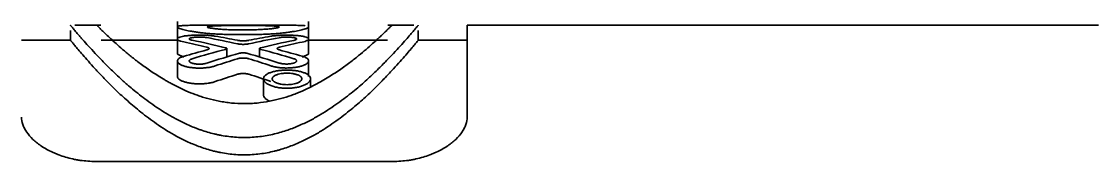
# Model space of a CAD drawing. Extents: x 5997 to 10491, y -672 to 3388.
# Drawn here: x 8109.57 to 8124.07, y 1350.75 to 1352.63 of the extents above; entities that cross this region are included whole.
import ezdxf

# ---------------------------------------------------------------- set-up
doc = ezdxf.new("R2010")
doc.units = 0
doc.header["$LTSCALE"] = 5
doc.layers.add('1', color=7, linetype='CONTINUOUS', true_color=0xffffff)

msp = doc.modelspace()

# ---------------------------------------------------------------- linework, layer by layer
at = {"layer": '1', "color": 7, "linetype": 'Continuous', "lineweight": 35}
for p, q in [((8110.639, 1352.576), (8110.289, 1352.576)), ((8111.671, 1352.626), (8111.671, 1352.401)), ((8113.175, 1352.576), (8111.923, 1352.576)), ((8112.536, 1352.574), (8112.58, 1352.574)), ((8113.438, 1352.393), (8113.438, 1352.626)), ((8114.857, 1352.576), (8114.506, 1352.576)), ((8115.573, 1352.576), (8115.573, 1351.343)), ((8124.073, 1352.576), (8115.573, 1352.576)), ((8110.231, 1352.507), (8110.231, 1352.376)), ((8112.423, 1352.452), (8112.686, 1352.452)), ((8112.58, 1352.514), (8112.536, 1352.514)), ((8114.915, 1352.376), (8114.915, 1352.508)), ((8110.231, 1352.376), (8109.573, 1352.376)), ((8111.671, 1352.376), (8110.646, 1352.376)), ((8111.671, 1352.393), (8111.671, 1352.19)), ((8112.337, 1352.151), (8112.337, 1352.263)), ((8112.776, 1352.263), (8112.776, 1352.151)), ((8113.438, 1352.189), (8113.438, 1352.393)), ((8114.5, 1352.376), (8113.438, 1352.376)), ((8115.573, 1352.376), (8114.915, 1352.376)), ((8111.671, 1352.19), (8111.756, 1352.148)), ((8113.353, 1352.147), (8113.438, 1352.189)), ((8111.671, 1352.097), (8111.671, 1351.887)), ((8113.438, 1351.889), (8113.438, 1352.098)), ((8112.83, 1351.857), (8112.83, 1351.642)), ((8113.465, 1351.756), (8113.465, 1351.857)), ((8112.562, 1350.834), (8112.573, 1350.834)), ((8114.573, 1350.746), (8110.573, 1350.746))]:
    msp.add_line(p, q, dxfattribs=at)
for centre, major_axis, ratio, start_param, end_param in [((8110.224, 1341.826), (0, 10.75), 0.980901, -0.215822, -0.175572), ((8110.448, 1341.826), (0, 10.75), 0.980901, -0.194059, -0.164972), ((8114.665, 1341.826), (0, 10.75), 0.980901, 0.165431, 0.194059), ((8114.89, 1341.826), (0, 10.75), 0.980901, 0.17603, 0.21582), ((8109.616, 1341.826), (0, 10.75), 0.980901, -0.23473, -0.204351), ((8109.841, 1341.826), (0, 10.75), 0.980901, -0.237071, -0.193687), ((8115.273, 1341.826), (0, 10.75), 0.980901, 0.194154, 0.237077), ((8115.498, 1341.826), (0, 10.75), 0.980901, 0.204816, 0.234732), ((8114.665, 1341.826), (0, 10.75), 0.980902, 0.248837, 0.279553), ((8114.89, 1341.826), (0, 10.75), 0.980901, 0.246462, 0.290418), ((8115.273, 1341.826), (0, 10.75), 0.980901, 0.265428, 0.309068), ((8115.498, 1341.826), (0, 10.75), 0.980902, 0.29007, 0.320075), ((8109.841, 1341.826), (0, 10.75), 0.980901, -0.308589, -0.265424), ((8109.616, 1341.826), (0, 10.75), 0.9809, -0.31957, -0.290043), ((8110.224, 1341.826), (0, 10.75), 0.980901, -0.289949, -0.246466), ((8110.448, 1341.826), (0, 10.75), 0.980901, -0.279064, -0.248819), ((8115.498, 1341.826), (0, 10.55), 0.9809, 0.295707, 0.326339), ((8109.616, 1341.826), (0, 10.55), 0.980901, -0.325864, -0.29572)]:
    msp.add_ellipse(centre, major_axis=major_axis, ratio=ratio, start_param=start_param, end_param=end_param, dxfattribs=at)
for points, knots in [([(8110.231, 1352.576), (8110.231, 1352.576), (8110.231, 1352.576), (8110.231, 1352.576), (8110.239, 1352.566), (8110.266, 1352.534), (8110.288, 1352.508), (8110.319, 1352.472), (8110.346, 1352.441), (8110.356, 1352.429), (8110.376, 1352.406), (8110.387, 1352.394), (8110.421, 1352.355), (8110.447, 1352.327), (8110.502, 1352.266), (8110.532, 1352.233), (8110.598, 1352.163), (8110.633, 1352.126), (8110.71, 1352.047), (8110.752, 1352.006), (8110.842, 1351.919), (8110.89, 1351.874), (8110.956, 1351.815), (8110.97, 1351.803), (8110.997, 1351.779), (8111.039, 1351.743), (8111.083, 1351.706), (8111.145, 1351.656), (8111.176, 1351.631), (8111.243, 1351.581), (8111.277, 1351.555), (8111.349, 1351.504), (8111.386, 1351.478), (8111.463, 1351.427), (8111.503, 1351.402), (8111.587, 1351.352), (8111.631, 1351.327), (8111.723, 1351.279), (8111.772, 1351.256), (8111.849, 1351.222), (8111.875, 1351.211), (8111.916, 1351.195), (8111.93, 1351.189), (8111.958, 1351.179), (8111.973, 1351.174), (8112.044, 1351.149), (8112.105, 1351.131), (8112.184, 1351.112), (8112.2, 1351.109), (8112.232, 1351.102), (8112.248, 1351.099), (8112.298, 1351.09), (8112.332, 1351.085), (8112.433, 1351.072), (8112.502, 1351.067), (8112.573, 1351.067)], [0, 0, 0, 0, 0.000153, 0.000153, 0.125134, 0.125134, 0.187624, 0.250115, 0.250115, 0.28136, 0.28136, 0.312605, 0.312605, 0.375096, 0.375096, 0.437586, 0.437586, 0.500076, 0.500076, 0.562567, 0.562567, 0.625057, 0.625057, 0.64068, 0.64068, 0.656303, 0.687548, 0.687548, 0.718793, 0.718793, 0.750038, 0.750038, 0.781283, 0.781283, 0.812529, 0.812529, 0.843774, 0.843774, 0.875019, 0.875019, 0.890642, 0.890642, 0.898453, 0.898453, 0.906264, 0.906264, 0.93751, 0.93751, 0.945321, 0.945321, 0.953132, 0.953132, 0.968755, 0.968755, 1, 1, 1, 1]), ([(8112.573, 1351.523), (8112.514, 1351.523), (8112.456, 1351.526), (8112.371, 1351.534), (8112.343, 1351.538), (8112.288, 1351.546), (8112.26, 1351.55), (8112.18, 1351.566), (8112.13, 1351.578), (8112.057, 1351.598), (8112.033, 1351.605), (8111.987, 1351.619), (8111.964, 1351.627), (8111.897, 1351.65), (8111.856, 1351.666), (8111.776, 1351.7), (8111.738, 1351.717), (8111.666, 1351.752), (8111.631, 1351.77), (8111.581, 1351.797), (8111.565, 1351.806), (8111.533, 1351.824), (8111.517, 1351.833), (8111.44, 1351.878), (8111.384, 1351.913), (8111.281, 1351.982), (8111.233, 1352.016), (8111.144, 1352.082), (8111.103, 1352.114), (8111.045, 1352.16), (8111.027, 1352.175), (8110.991, 1352.204), (8110.974, 1352.219), (8110.925, 1352.26), (8110.895, 1352.286), (8110.84, 1352.336), (8110.814, 1352.359), (8110.745, 1352.423), (8110.707, 1352.459), (8110.662, 1352.502), (8110.649, 1352.515), (8110.627, 1352.537), (8110.618, 1352.546), (8110.606, 1352.558), (8110.603, 1352.561), (8110.598, 1352.566), (8110.595, 1352.569), (8110.59, 1352.574), (8110.588, 1352.576), (8110.588, 1352.576)], [0, 0, 0, 0, 0.031283, 0.031283, 0.046924, 0.046924, 0.062565, 0.062565, 0.093848, 0.093848, 0.109489, 0.109489, 0.12513, 0.12513, 0.156413, 0.156413, 0.187695, 0.187695, 0.218978, 0.218978, 0.234619, 0.234619, 0.25026, 0.25026, 0.312825, 0.312825, 0.37539, 0.37539, 0.437955, 0.437955, 0.469238, 0.469238, 0.50052, 0.50052, 0.563085, 0.563085, 0.62565, 0.62565, 0.75078, 0.75078, 0.813345, 0.813345, 0.87591, 0.87591, 0.907193, 0.907193, 0.938475, 0.938475, 1, 1, 1, 1]), ([(8112.423, 1352.452), (8112.395, 1352.452), (8112.367, 1352.453), (8112.313, 1352.454), (8112.286, 1352.455), (8112.246, 1352.456), (8112.232, 1352.457), (8112.206, 1352.458), (8112.193, 1352.459), (8112.155, 1352.461), (8112.13, 1352.463), (8112.082, 1352.467), (8112.059, 1352.469), (8112.026, 1352.473), (8112.015, 1352.474), (8111.993, 1352.476), (8111.962, 1352.48), (8111.933, 1352.484), (8111.906, 1352.488), (8111.897, 1352.49), (8111.88, 1352.492), (8111.871, 1352.494), (8111.831, 1352.501), (8111.803, 1352.506), (8111.767, 1352.514), (8111.756, 1352.517), (8111.736, 1352.522), (8111.727, 1352.525), (8111.686, 1352.537), (8111.671, 1352.546), (8111.671, 1352.555), (8111.672, 1352.557), (8111.675, 1352.56), (8111.684, 1352.565), (8111.702, 1352.568), (8111.722, 1352.57), (8111.726, 1352.571), (8111.735, 1352.571), (8111.74, 1352.572), (8111.755, 1352.573), (8111.766, 1352.573), (8111.802, 1352.575), (8111.83, 1352.576), (8111.878, 1352.576), (8111.895, 1352.576), (8111.917, 1352.576), (8111.92, 1352.576), (8111.923, 1352.576)], [0, 0, 0, 0, 0.039741, 0.039741, 0.079482, 0.079482, 0.099352, 0.099352, 0.119222, 0.119222, 0.158963, 0.158963, 0.198704, 0.198704, 0.218574, 0.218574, 0.238445, 0.278185, 0.278185, 0.298056, 0.298056, 0.317926, 0.317926, 0.397408, 0.397408, 0.437149, 0.437149, 0.476889, 0.476889, 0.635852, 0.635852, 0.675593, 0.675593, 0.715334, 0.794815, 0.794815, 0.814686, 0.814686, 0.834556, 0.834556, 0.874297, 0.874297, 0.953779, 0.953779, 0.993519, 0.993519, 1, 1, 1, 1]), ([(8112.536, 1352.574), (8112.506, 1352.574), (8112.476, 1352.574), (8112.431, 1352.573), (8112.417, 1352.573), (8112.388, 1352.573), (8112.373, 1352.573), (8112.331, 1352.572), (8112.305, 1352.572), (8112.267, 1352.571), (8112.255, 1352.571), (8112.231, 1352.57), (8112.22, 1352.57), (8112.188, 1352.569), (8112.169, 1352.568), (8112.143, 1352.567), (8112.136, 1352.566), (8112.121, 1352.565), (8112.108, 1352.564), (8112.098, 1352.562), (8112.09, 1352.561), (8112.086, 1352.56), (8112.077, 1352.557), (8112.074, 1352.556), (8112.074, 1352.553), (8112.075, 1352.552), (8112.078, 1352.55), (8112.08, 1352.548), (8112.089, 1352.545), (8112.098, 1352.543), (8112.115, 1352.54), (8112.121, 1352.538), (8112.136, 1352.536), (8112.143, 1352.535), (8112.169, 1352.532), (8112.188, 1352.529), (8112.231, 1352.525), (8112.254, 1352.523), (8112.292, 1352.521), (8112.304, 1352.52), (8112.331, 1352.519), (8112.345, 1352.518), (8112.387, 1352.516), (8112.416, 1352.515), (8112.475, 1352.514), (8112.506, 1352.514), (8112.536, 1352.514)], [0, 0, 0, 0, 0.0625, 0.0625, 0.09375, 0.09375, 0.125, 0.125, 0.1875, 0.1875, 0.21875, 0.21875, 0.25, 0.25, 0.3125, 0.3125, 0.34375, 0.34375, 0.375, 0.40625, 0.40625, 0.4375, 0.4375, 0.5, 0.5, 0.53125, 0.53125, 0.5625, 0.5625, 0.625, 0.625, 0.65625, 0.65625, 0.6875, 0.6875, 0.75, 0.75, 0.8125, 0.8125, 0.84375, 0.84375, 0.875, 0.875, 0.9375, 0.9375, 1, 1, 1, 1]), ([(8114.558, 1352.576), (8114.558, 1352.576), (8114.558, 1352.576), (8114.558, 1352.576), (8114.551, 1352.569), (8114.529, 1352.547), (8114.519, 1352.538), (8114.497, 1352.516), (8114.484, 1352.503), (8114.455, 1352.474), (8114.438, 1352.458), (8114.409, 1352.431), (8114.399, 1352.421), (8114.378, 1352.401), (8114.366, 1352.391), (8114.331, 1352.359), (8114.306, 1352.336), (8114.25, 1352.286), (8114.22, 1352.26), (8114.155, 1352.205), (8114.12, 1352.176), (8114.044, 1352.115), (8114.003, 1352.083), (8113.936, 1352.033), (8113.913, 1352.017), (8113.865, 1351.982), (8113.839, 1351.965), (8113.761, 1351.913), (8113.705, 1351.877), (8113.613, 1351.823), (8113.581, 1351.805), (8113.514, 1351.77), (8113.48, 1351.752), (8113.407, 1351.717), (8113.37, 1351.7), (8113.31, 1351.675), (8113.29, 1351.667), (8113.248, 1351.65), (8113.226, 1351.642), (8113.159, 1351.619), (8113.113, 1351.604), (8113.04, 1351.584), (8113.016, 1351.578), (8112.965, 1351.566), (8112.938, 1351.56), (8112.858, 1351.545), (8112.804, 1351.537), (8112.733, 1351.53), (8112.719, 1351.529), (8112.69, 1351.527), (8112.675, 1351.526), (8112.632, 1351.524), (8112.602, 1351.523), (8112.573, 1351.523)], [0, 0, 0, 0, 0.000908, 0.000908, 0.125795, 0.125795, 0.188238, 0.188238, 0.250681, 0.250681, 0.313125, 0.313125, 0.344346, 0.344346, 0.375568, 0.375568, 0.438011, 0.438011, 0.500454, 0.500454, 0.562897, 0.562897, 0.625341, 0.625341, 0.656562, 0.656562, 0.687784, 0.687784, 0.750227, 0.750227, 0.781449, 0.781449, 0.81267, 0.81267, 0.843892, 0.843892, 0.859503, 0.859503, 0.875114, 0.875114, 0.906335, 0.906335, 0.921946, 0.921946, 0.937557, 0.937557, 0.968778, 0.968778, 0.976584, 0.976584, 0.984389, 0.984389, 1, 1, 1, 1]), ([(8112.573, 1351.067), (8112.644, 1351.067), (8112.712, 1351.072), (8112.813, 1351.084), (8112.846, 1351.089), (8112.912, 1351.101), (8112.945, 1351.108), (8113.04, 1351.131), (8113.099, 1351.149), (8113.185, 1351.178), (8113.213, 1351.188), (8113.254, 1351.204), (8113.267, 1351.21), (8113.294, 1351.221), (8113.307, 1351.226), (8113.372, 1351.255), (8113.421, 1351.278), (8113.514, 1351.327), (8113.558, 1351.351), (8113.642, 1351.402), (8113.683, 1351.427), (8113.76, 1351.479), (8113.798, 1351.504), (8113.905, 1351.581), (8113.971, 1351.632), (8114.093, 1351.73), (8114.149, 1351.779), (8114.254, 1351.872), (8114.302, 1351.917), (8114.37, 1351.983), (8114.392, 1352.004), (8114.434, 1352.046), (8114.454, 1352.066), (8114.512, 1352.126), (8114.548, 1352.163), (8114.614, 1352.233), (8114.644, 1352.266), (8114.727, 1352.357), (8114.772, 1352.409), (8114.826, 1352.471), (8114.841, 1352.489), (8114.868, 1352.521), (8114.879, 1352.534), (8114.893, 1352.55), (8114.897, 1352.554), (8114.903, 1352.562), (8114.906, 1352.566), (8114.913, 1352.573), (8114.915, 1352.576), (8114.915, 1352.576)], [0, 0, 0, 0, 0.031283, 0.031283, 0.046924, 0.046924, 0.062566, 0.062566, 0.093849, 0.093849, 0.10949, 0.10949, 0.117311, 0.117311, 0.125132, 0.125132, 0.156415, 0.156415, 0.187698, 0.187698, 0.218981, 0.218981, 0.250264, 0.250264, 0.312829, 0.312829, 0.375395, 0.375395, 0.437961, 0.437961, 0.469244, 0.469244, 0.500527, 0.500527, 0.563093, 0.563093, 0.625659, 0.625659, 0.750791, 0.750791, 0.813357, 0.813357, 0.875922, 0.875922, 0.907205, 0.907205, 0.938488, 0.938488, 1, 1, 1, 1]), ([(8112.58, 1352.514), (8112.61, 1352.514), (8112.64, 1352.514), (8112.685, 1352.515), (8112.699, 1352.515), (8112.728, 1352.516), (8112.743, 1352.517), (8112.785, 1352.519), (8112.811, 1352.52), (8112.849, 1352.523), (8112.861, 1352.523), (8112.885, 1352.525), (8112.896, 1352.526), (8112.928, 1352.529), (8112.947, 1352.532), (8112.972, 1352.535), (8112.98, 1352.536), (8112.995, 1352.538), (8113.007, 1352.541), (8113.018, 1352.543), (8113.026, 1352.545), (8113.03, 1352.546), (8113.039, 1352.55), (8113.042, 1352.552), (8113.042, 1352.555), (8113.041, 1352.555), (8113.038, 1352.557), (8113.036, 1352.558), (8113.027, 1352.561), (8113.019, 1352.562), (8113.001, 1352.564), (8112.995, 1352.565), (8112.981, 1352.566), (8112.973, 1352.567), (8112.948, 1352.568), (8112.929, 1352.569), (8112.886, 1352.571), (8112.862, 1352.571), (8112.825, 1352.572), (8112.812, 1352.572), (8112.785, 1352.572), (8112.771, 1352.573), (8112.729, 1352.573), (8112.7, 1352.573), (8112.656, 1352.573), (8112.641, 1352.573), (8112.61, 1352.574), (8112.595, 1352.574), (8112.58, 1352.574)], [0, 0, 0, 0, 0.0625, 0.0625, 0.09375, 0.09375, 0.125, 0.125, 0.1875, 0.1875, 0.21875, 0.21875, 0.25, 0.25, 0.3125, 0.3125, 0.34375, 0.34375, 0.375, 0.40625, 0.40625, 0.4375, 0.4375, 0.5, 0.5, 0.53125, 0.53125, 0.5625, 0.5625, 0.625, 0.625, 0.65625, 0.65625, 0.6875, 0.6875, 0.75, 0.75, 0.8125, 0.8125, 0.84375, 0.84375, 0.875, 0.875, 0.9375, 0.9375, 0.96875, 0.96875, 1, 1, 1, 1]), ([(8113.438, 1352.554), (8113.438, 1352.554), (8113.438, 1352.553), (8113.438, 1352.552), (8113.437, 1352.55), (8113.433, 1352.546), (8113.424, 1352.539), (8113.406, 1352.532), (8113.382, 1352.525), (8113.373, 1352.522), (8113.352, 1352.517), (8113.341, 1352.514), (8113.305, 1352.506), (8113.278, 1352.501), (8113.23, 1352.492), (8113.213, 1352.49), (8113.185, 1352.486), (8113.176, 1352.484), (8113.156, 1352.482), (8113.146, 1352.48), (8113.116, 1352.476), (8113.095, 1352.474), (8113.051, 1352.469), (8113.027, 1352.467), (8112.991, 1352.464), (8112.979, 1352.463), (8112.954, 1352.461), (8112.942, 1352.461), (8112.903, 1352.458), (8112.877, 1352.457), (8112.824, 1352.455), (8112.797, 1352.454), (8112.756, 1352.453), (8112.742, 1352.453), (8112.714, 1352.452), (8112.7, 1352.452), (8112.686, 1352.452)], [0, 0, 0, 0, 0.001654, 0.001654, 0.064051, 0.064051, 0.126448, 0.251241, 0.251241, 0.313637, 0.313637, 0.376034, 0.376034, 0.500827, 0.500827, 0.563224, 0.563224, 0.594422, 0.594422, 0.62562, 0.62562, 0.688017, 0.688017, 0.750414, 0.750414, 0.781612, 0.781612, 0.81281, 0.81281, 0.875207, 0.875207, 0.937603, 0.937603, 0.968802, 0.968802, 1, 1, 1, 1]), ([(8113.181, 1352.576), (8113.186, 1352.576), (8113.19, 1352.576), (8113.204, 1352.576), (8113.213, 1352.576), (8113.23, 1352.576), (8113.238, 1352.576), (8113.279, 1352.576), (8113.307, 1352.575), (8113.354, 1352.573), (8113.374, 1352.572), (8113.39, 1352.57)], [0, 0, 0, 0, 0.045548, 0.045548, 0.141461, 0.141461, 0.237373, 0.237373, 0.621023, 0.621023, 1, 1, 1, 1]), ([(8111.756, 1352.352), (8111.742, 1352.355), (8111.73, 1352.358), (8111.714, 1352.363), (8111.709, 1352.365), (8111.7, 1352.368), (8111.696, 1352.37), (8111.685, 1352.376), (8111.68, 1352.379), (8111.672, 1352.386), (8111.671, 1352.39), (8111.671, 1352.397), (8111.673, 1352.401), (8111.678, 1352.406), (8111.681, 1352.408), (8111.686, 1352.411), (8111.69, 1352.413), (8111.701, 1352.417), (8111.71, 1352.42), (8111.732, 1352.426), (8111.744, 1352.428), (8111.765, 1352.432), (8111.772, 1352.433), (8111.787, 1352.435), (8111.795, 1352.436), (8111.819, 1352.438), (8111.836, 1352.44), (8111.872, 1352.442), (8111.892, 1352.443), (8111.93, 1352.444), (8111.949, 1352.445), (8111.979, 1352.445), (8111.989, 1352.445), (8112.008, 1352.444), (8112.028, 1352.444), (8112.047, 1352.443), (8112.065, 1352.442), (8112.075, 1352.441), (8112.102, 1352.44), (8112.119, 1352.438), (8112.151, 1352.435), (8112.166, 1352.433), (8112.18, 1352.43)], [0, 0, 0, 0, 0.0625, 0.0625, 0.09375, 0.09375, 0.125, 0.125, 0.1875, 0.1875, 0.25, 0.25, 0.3125, 0.3125, 0.34375, 0.34375, 0.375, 0.375, 0.4375, 0.4375, 0.5, 0.5, 0.53125, 0.53125, 0.5625, 0.5625, 0.625, 0.625, 0.6875, 0.6875, 0.75, 0.75, 0.78125, 0.78125, 0.8125, 0.84375, 0.84375, 0.875, 0.875, 0.9375, 0.9375, 1, 1, 1, 1]), ([(8112.065, 1352.411), (8112.059, 1352.412), (8112.052, 1352.413), (8112.041, 1352.414), (8112.037, 1352.415), (8112.029, 1352.416), (8112.025, 1352.416), (8112.013, 1352.417), (8112.004, 1352.417), (8111.987, 1352.418), (8111.978, 1352.418), (8111.96, 1352.418), (8111.951, 1352.418), (8111.933, 1352.417), (8111.924, 1352.417), (8111.912, 1352.416), (8111.908, 1352.416), (8111.9, 1352.415), (8111.896, 1352.414), (8111.885, 1352.413), (8111.878, 1352.412), (8111.865, 1352.41), (8111.859, 1352.409), (8111.849, 1352.406), (8111.845, 1352.405), (8111.838, 1352.402), (8111.836, 1352.4), (8111.832, 1352.397), (8111.831, 1352.395), (8111.831, 1352.392), (8111.832, 1352.39), (8111.835, 1352.387), (8111.838, 1352.385), (8111.844, 1352.382), (8111.849, 1352.381), (8111.858, 1352.378), (8111.864, 1352.376), (8111.87, 1352.375)], [0, 0, 0, 0, 0.0625, 0.0625, 0.09375, 0.09375, 0.125, 0.125, 0.1875, 0.1875, 0.25, 0.25, 0.3125, 0.3125, 0.375, 0.375, 0.40625, 0.40625, 0.4375, 0.4375, 0.5, 0.5, 0.5625, 0.5625, 0.625, 0.625, 0.6875, 0.6875, 0.75, 0.75, 0.8125, 0.8125, 0.875, 0.875, 0.9375, 0.9375, 1, 1, 1, 1]), ([(8112.929, 1352.429), (8112.942, 1352.432), (8112.957, 1352.434), (8112.981, 1352.436), (8112.99, 1352.437), (8113.007, 1352.439), (8113.016, 1352.439), (8113.043, 1352.441), (8113.062, 1352.442), (8113.09, 1352.443), (8113.1, 1352.443), (8113.12, 1352.444), (8113.13, 1352.444), (8113.159, 1352.444), (8113.178, 1352.444), (8113.207, 1352.443), (8113.217, 1352.442), (8113.236, 1352.441), (8113.254, 1352.44), (8113.272, 1352.439), (8113.289, 1352.438), (8113.298, 1352.437), (8113.322, 1352.434), (8113.337, 1352.432), (8113.358, 1352.429), (8113.364, 1352.427), (8113.377, 1352.425), (8113.382, 1352.423), (8113.399, 1352.419), (8113.408, 1352.416), (8113.419, 1352.412), (8113.422, 1352.41), (8113.428, 1352.407), (8113.433, 1352.403), (8113.435, 1352.4), (8113.437, 1352.396), (8113.438, 1352.395), (8113.438, 1352.389), (8113.436, 1352.385), (8113.431, 1352.38), (8113.429, 1352.378), (8113.423, 1352.375), (8113.42, 1352.373), (8113.409, 1352.367), (8113.4, 1352.364), (8113.379, 1352.357), (8113.367, 1352.354), (8113.353, 1352.351)], [0, 0, 0, 0, 0.0625, 0.0625, 0.09375, 0.09375, 0.125, 0.125, 0.1875, 0.1875, 0.21875, 0.21875, 0.25, 0.25, 0.3125, 0.3125, 0.34375, 0.34375, 0.375, 0.40625, 0.40625, 0.4375, 0.4375, 0.5, 0.5, 0.53125, 0.53125, 0.5625, 0.5625, 0.625, 0.625, 0.65625, 0.65625, 0.6875, 0.71875, 0.71875, 0.75, 0.75, 0.8125, 0.8125, 0.84375, 0.84375, 0.875, 0.875, 0.9375, 0.9375, 1, 1, 1, 1]), ([(8113.238, 1352.374), (8113.245, 1352.375), (8113.25, 1352.377), (8113.258, 1352.379), (8113.26, 1352.38), (8113.264, 1352.381), (8113.266, 1352.382), (8113.271, 1352.384), (8113.273, 1352.386), (8113.277, 1352.389), (8113.278, 1352.391), (8113.278, 1352.394), (8113.277, 1352.396), (8113.274, 1352.398), (8113.273, 1352.399), (8113.27, 1352.401), (8113.269, 1352.401), (8113.264, 1352.404), (8113.26, 1352.405), (8113.249, 1352.408), (8113.244, 1352.409), (8113.234, 1352.411), (8113.231, 1352.411), (8113.224, 1352.412), (8113.22, 1352.413), (8113.209, 1352.414), (8113.201, 1352.415), (8113.185, 1352.416), (8113.176, 1352.416), (8113.158, 1352.417), (8113.149, 1352.417), (8113.136, 1352.417), (8113.131, 1352.417), (8113.122, 1352.417), (8113.113, 1352.417), (8113.105, 1352.416), (8113.096, 1352.416), (8113.092, 1352.416), (8113.079, 1352.415), (8113.071, 1352.414), (8113.057, 1352.412), (8113.05, 1352.411), (8113.043, 1352.41)], [0, 0, 0, 0, 0.0625, 0.0625, 0.09375, 0.09375, 0.125, 0.125, 0.1875, 0.1875, 0.25, 0.25, 0.3125, 0.3125, 0.34375, 0.34375, 0.375, 0.375, 0.4375, 0.4375, 0.5, 0.5, 0.53125, 0.53125, 0.5625, 0.5625, 0.625, 0.625, 0.6875, 0.6875, 0.75, 0.75, 0.78125, 0.78125, 0.8125, 0.84375, 0.84375, 0.875, 0.875, 0.9375, 0.9375, 1, 1, 1, 1]), ([(8112.562, 1350.834), (8112.492, 1350.834), (8112.423, 1350.84), (8112.322, 1350.853), (8112.289, 1350.858), (8112.24, 1350.868), (8112.223, 1350.871), (8112.191, 1350.878), (8112.175, 1350.882), (8112.097, 1350.902), (8112.037, 1350.92), (8111.952, 1350.951), (8111.924, 1350.961), (8111.87, 1350.983), (8111.844, 1350.995), (8111.766, 1351.029), (8111.718, 1351.054), (8111.626, 1351.103), (8111.582, 1351.129), (8111.498, 1351.18), (8111.458, 1351.206), (8111.38, 1351.259), (8111.343, 1351.285), (8111.236, 1351.364), (8111.171, 1351.415), (8111.05, 1351.516), (8110.994, 1351.565), (8110.889, 1351.66), (8110.841, 1351.706), (8110.774, 1351.773), (8110.752, 1351.795), (8110.71, 1351.837), (8110.69, 1351.858), (8110.632, 1351.919), (8110.596, 1351.957), (8110.53, 1352.028), (8110.5, 1352.062), (8110.418, 1352.154), (8110.373, 1352.207), (8110.319, 1352.27), (8110.304, 1352.288), (8110.277, 1352.32), (8110.266, 1352.334), (8110.239, 1352.366), (8110.231, 1352.376), (8110.231, 1352.376)], [0, 0, 0, 0, 0.031253, 0.031253, 0.04688, 0.04688, 0.054693, 0.054693, 0.062506, 0.062506, 0.09376, 0.09376, 0.109386, 0.109386, 0.125013, 0.125013, 0.156266, 0.156266, 0.187519, 0.187519, 0.218773, 0.218773, 0.250026, 0.250026, 0.312532, 0.312532, 0.375039, 0.375039, 0.437545, 0.437545, 0.468799, 0.468799, 0.500052, 0.500052, 0.562558, 0.562558, 0.625065, 0.625065, 0.750078, 0.750078, 0.812584, 0.812584, 0.875091, 0.875091, 1, 1, 1, 1]), ([(8112.068, 1352.245), (8112.073, 1352.246), (8112.077, 1352.248), (8112.085, 1352.251), (8112.088, 1352.252), (8112.093, 1352.255), (8112.095, 1352.257), (8112.098, 1352.26), (8112.098, 1352.262), (8112.098, 1352.265), (8112.098, 1352.267), (8112.095, 1352.27), (8112.093, 1352.272), (8112.088, 1352.275), (8112.085, 1352.276), (8112.078, 1352.279), (8112.073, 1352.28), (8112.068, 1352.281)], [0, 0, 0, 0, 0.125, 0.125, 0.25, 0.25, 0.375, 0.375, 0.5, 0.5, 0.625, 0.625, 0.75, 0.75, 0.875, 0.875, 1, 1, 1, 1]), ([(8112.317, 1352.275), (8112.32, 1352.275), (8112.323, 1352.274), (8112.328, 1352.272), (8112.33, 1352.271), (8112.334, 1352.269), (8112.335, 1352.268), (8112.337, 1352.266), (8112.337, 1352.265), (8112.337, 1352.262), (8112.337, 1352.261), (8112.335, 1352.259), (8112.334, 1352.258), (8112.329, 1352.255), (8112.324, 1352.253), (8112.317, 1352.251)], [0, 0, 0, 0, 0.125, 0.125, 0.25, 0.25, 0.375, 0.375, 0.5, 0.5, 0.625, 0.625, 0.75, 0.75, 1, 1, 1, 1]), ([(8112.482, 1352.374), (8112.487, 1352.373), (8112.492, 1352.372), (8112.503, 1352.371), (8112.51, 1352.37), (8112.522, 1352.369), (8112.529, 1352.369), (8112.543, 1352.368), (8112.55, 1352.368), (8112.564, 1352.368), (8112.571, 1352.368), (8112.584, 1352.369), (8112.591, 1352.369), (8112.604, 1352.37), (8112.61, 1352.371), (8112.621, 1352.372), (8112.627, 1352.373), (8112.632, 1352.374)], [0, 0, 0, 0, 0.125, 0.125, 0.25, 0.25, 0.375, 0.375, 0.5, 0.5, 0.625, 0.625, 0.75, 0.75, 0.875, 0.875, 1, 1, 1, 1]), ([(8112.632, 1352.327), (8112.627, 1352.326), (8112.622, 1352.325), (8112.61, 1352.323), (8112.604, 1352.322), (8112.591, 1352.321), (8112.584, 1352.321), (8112.571, 1352.32), (8112.564, 1352.32), (8112.55, 1352.32), (8112.543, 1352.32), (8112.529, 1352.321), (8112.522, 1352.321), (8112.51, 1352.322), (8112.503, 1352.323), (8112.492, 1352.325), (8112.487, 1352.326), (8112.482, 1352.327)], [0, 0, 0, 0, 0.125, 0.125, 0.25, 0.25, 0.375, 0.375, 0.5, 0.5, 0.625, 0.625, 0.75, 0.75, 0.875, 0.875, 1, 1, 1, 1]), ([(8114.915, 1352.376), (8114.915, 1352.376), (8114.915, 1352.376), (8114.915, 1352.376), (8114.906, 1352.365), (8114.88, 1352.333), (8114.868, 1352.32), (8114.848, 1352.296), (8114.841, 1352.287), (8114.825, 1352.268), (8114.817, 1352.258), (8114.771, 1352.205), (8114.726, 1352.152), (8114.643, 1352.059), (8114.613, 1352.025), (8114.547, 1351.954), (8114.512, 1351.916), (8114.435, 1351.836), (8114.394, 1351.794), (8114.304, 1351.706), (8114.256, 1351.66), (8114.177, 1351.588), (8114.15, 1351.564), (8114.093, 1351.514), (8114.063, 1351.489), (8113.972, 1351.413), (8113.906, 1351.361), (8113.798, 1351.282), (8113.761, 1351.256), (8113.683, 1351.203), (8113.643, 1351.177), (8113.559, 1351.126), (8113.515, 1351.1), (8113.422, 1351.051), (8113.373, 1351.027), (8113.296, 1350.992), (8113.269, 1350.98), (8113.215, 1350.959), (8113.159, 1350.937), (8113.1, 1350.918), (8113.055, 1350.905), (8113.04, 1350.9), (8113.009, 1350.892), (8112.993, 1350.888), (8112.914, 1350.868), (8112.849, 1350.856), (8112.748, 1350.843), (8112.713, 1350.84), (8112.643, 1350.835), (8112.608, 1350.834), (8112.573, 1350.834)], [0, 0, 0, 0, 0.001296, 0.001296, 0.126134, 0.126134, 0.188553, 0.188553, 0.219763, 0.219763, 0.250972, 0.250972, 0.37581, 0.37581, 0.438229, 0.438229, 0.500648, 0.500648, 0.563067, 0.563067, 0.625486, 0.625486, 0.656696, 0.656696, 0.687905, 0.687905, 0.750324, 0.750324, 0.781534, 0.781534, 0.812743, 0.812743, 0.843953, 0.843953, 0.875162, 0.875162, 0.890767, 0.890767, 0.906372, 0.921976, 0.921976, 0.929779, 0.929779, 0.937581, 0.937581, 0.968791, 0.968791, 0.984395, 0.984395, 1, 1, 1, 1]), ([(8112.796, 1352.251), (8112.793, 1352.252), (8112.79, 1352.253), (8112.785, 1352.255), (8112.783, 1352.256), (8112.78, 1352.258), (8112.779, 1352.259), (8112.777, 1352.261), (8112.776, 1352.262), (8112.776, 1352.265), (8112.777, 1352.266), (8112.778, 1352.268), (8112.78, 1352.269), (8112.785, 1352.272), (8112.79, 1352.274), (8112.796, 1352.275)], [0, 0, 0, 0, 0.125, 0.125, 0.25, 0.25, 0.375, 0.375, 0.5, 0.5, 0.625, 0.625, 0.75, 0.75, 1, 1, 1, 1]), ([(8113.045, 1352.281), (8113.04, 1352.28), (8113.036, 1352.279), (8113.029, 1352.276), (8113.025, 1352.275), (8113.02, 1352.272), (8113.018, 1352.27), (8113.016, 1352.267), (8113.015, 1352.265), (8113.015, 1352.262), (8113.016, 1352.26), (8113.018, 1352.257), (8113.02, 1352.255), (8113.025, 1352.252), (8113.028, 1352.251), (8113.036, 1352.248), (8113.04, 1352.246), (8113.045, 1352.245)], [0, 0, 0, 0, 0.125, 0.125, 0.25, 0.25, 0.375, 0.375, 0.5, 0.5, 0.625, 0.625, 0.75, 0.75, 0.875, 0.875, 1, 1, 1, 1]), ([(8112.18, 1352.03), (8112.166, 1352.026), (8112.151, 1352.021), (8112.127, 1352.016), (8112.119, 1352.014), (8112.102, 1352.011), (8112.093, 1352.01), (8112.065, 1352.006), (8112.046, 1352.004), (8112.017, 1352.002), (8112.007, 1352.001), (8111.987, 1352), (8111.977, 1352), (8111.948, 1352), (8111.928, 1352.001), (8111.889, 1352.004), (8111.87, 1352.006), (8111.843, 1352.01), (8111.834, 1352.011), (8111.816, 1352.014), (8111.808, 1352.016), (8111.784, 1352.022), (8111.769, 1352.026), (8111.749, 1352.033), (8111.742, 1352.035), (8111.73, 1352.04), (8111.719, 1352.045), (8111.709, 1352.05), (8111.7, 1352.056), (8111.696, 1352.059), (8111.685, 1352.067), (8111.68, 1352.073), (8111.674, 1352.082), (8111.673, 1352.085), (8111.671, 1352.091), (8111.671, 1352.094), (8111.671, 1352.103), (8111.673, 1352.108), (8111.68, 1352.12), (8111.685, 1352.125), (8111.7, 1352.136), (8111.708, 1352.141), (8111.724, 1352.148), (8111.73, 1352.15), (8111.742, 1352.155), (8111.749, 1352.157), (8111.756, 1352.159)], [0, 0, 0, 0, 0.0625, 0.0625, 0.09375, 0.09375, 0.125, 0.125, 0.1875, 0.1875, 0.21875, 0.21875, 0.25, 0.25, 0.3125, 0.3125, 0.375, 0.375, 0.40625, 0.40625, 0.4375, 0.4375, 0.5, 0.5, 0.53125, 0.53125, 0.5625, 0.59375, 0.59375, 0.625, 0.625, 0.6875, 0.6875, 0.71875, 0.71875, 0.75, 0.75, 0.8125, 0.8125, 0.875, 0.875, 0.9375, 0.9375, 0.96875, 0.96875, 1, 1, 1, 1]), ([(8111.87, 1352.126), (8111.864, 1352.124), (8111.858, 1352.122), (8111.851, 1352.119), (8111.849, 1352.117), (8111.845, 1352.115), (8111.843, 1352.114), (8111.838, 1352.11), (8111.835, 1352.108), (8111.832, 1352.102), (8111.831, 1352.1), (8111.831, 1352.094), (8111.832, 1352.091), (8111.835, 1352.086), (8111.838, 1352.083), (8111.844, 1352.078), (8111.848, 1352.076), (8111.856, 1352.072), (8111.858, 1352.071), (8111.864, 1352.069), (8111.867, 1352.068), (8111.876, 1352.065), (8111.883, 1352.063), (8111.898, 1352.06), (8111.906, 1352.058), (8111.918, 1352.057), (8111.923, 1352.056), (8111.931, 1352.055), (8111.936, 1352.055), (8111.949, 1352.054), (8111.958, 1352.054), (8111.977, 1352.054), (8111.986, 1352.054), (8112.004, 1352.055), (8112.012, 1352.056), (8112.029, 1352.058), (8112.037, 1352.06), (8112.052, 1352.063), (8112.059, 1352.065), (8112.065, 1352.067)], [0, 0, 0, 0, 0.0625, 0.0625, 0.09375, 0.09375, 0.125, 0.125, 0.1875, 0.1875, 0.25, 0.25, 0.3125, 0.3125, 0.375, 0.375, 0.4375, 0.4375, 0.46875, 0.46875, 0.5, 0.5, 0.5625, 0.5625, 0.625, 0.625, 0.65625, 0.65625, 0.6875, 0.6875, 0.75, 0.75, 0.8125, 0.8125, 0.875, 0.875, 0.9375, 0.9375, 1, 1, 1, 1]), ([(8112.632, 1352.127), (8112.627, 1352.129), (8112.622, 1352.13), (8112.61, 1352.132), (8112.604, 1352.133), (8112.591, 1352.135), (8112.585, 1352.135), (8112.571, 1352.136), (8112.564, 1352.136), (8112.55, 1352.136), (8112.543, 1352.136), (8112.529, 1352.135), (8112.522, 1352.135), (8112.51, 1352.133), (8112.503, 1352.132), (8112.492, 1352.13), (8112.487, 1352.129), (8112.482, 1352.127)], [0, 0, 0, 0, 0.125, 0.125, 0.25, 0.25, 0.375, 0.375, 0.5, 0.5, 0.625, 0.625, 0.75, 0.75, 0.875, 0.875, 1, 1, 1, 1]), ([(8113.353, 1352.16), (8113.367, 1352.156), (8113.379, 1352.152), (8113.395, 1352.145), (8113.4, 1352.142), (8113.409, 1352.137), (8113.413, 1352.135), (8113.423, 1352.127), (8113.429, 1352.121), (8113.436, 1352.11), (8113.438, 1352.104), (8113.438, 1352.092), (8113.436, 1352.087), (8113.431, 1352.078), (8113.428, 1352.075), (8113.423, 1352.069), (8113.42, 1352.066), (8113.409, 1352.058), (8113.4, 1352.052), (8113.384, 1352.044), (8113.379, 1352.042), (8113.367, 1352.037), (8113.36, 1352.034), (8113.34, 1352.027), (8113.325, 1352.023), (8113.293, 1352.016), (8113.276, 1352.013), (8113.249, 1352.009), (8113.239, 1352.008), (8113.22, 1352.006), (8113.211, 1352.005), (8113.181, 1352.003), (8113.162, 1352.002), (8113.132, 1352.002), (8113.122, 1352.002), (8113.102, 1352.003), (8113.082, 1352.004), (8113.063, 1352.005), (8113.044, 1352.007), (8113.035, 1352.009), (8113.007, 1352.012), (8112.99, 1352.016), (8112.958, 1352.023), (8112.942, 1352.027), (8112.929, 1352.032)], [0, 0, 0, 0, 0.0625, 0.0625, 0.09375, 0.09375, 0.125, 0.125, 0.1875, 0.1875, 0.25, 0.25, 0.3125, 0.3125, 0.34375, 0.34375, 0.375, 0.375, 0.4375, 0.4375, 0.46875, 0.46875, 0.5, 0.5, 0.5625, 0.5625, 0.625, 0.625, 0.65625, 0.65625, 0.6875, 0.6875, 0.75, 0.75, 0.78125, 0.78125, 0.8125, 0.84375, 0.84375, 0.875, 0.875, 0.9375, 0.9375, 1, 1, 1, 1]), ([(8113.043, 1352.068), (8113.05, 1352.066), (8113.056, 1352.064), (8113.068, 1352.062), (8113.071, 1352.061), (8113.079, 1352.06), (8113.083, 1352.059), (8113.096, 1352.057), (8113.105, 1352.057), (8113.118, 1352.056), (8113.123, 1352.056), (8113.132, 1352.055), (8113.136, 1352.055), (8113.15, 1352.055), (8113.159, 1352.055), (8113.177, 1352.057), (8113.186, 1352.058), (8113.203, 1352.06), (8113.211, 1352.061), (8113.226, 1352.064), (8113.232, 1352.066), (8113.242, 1352.069), (8113.245, 1352.07), (8113.25, 1352.073), (8113.253, 1352.074), (8113.26, 1352.077), (8113.264, 1352.08), (8113.271, 1352.085), (8113.273, 1352.088), (8113.277, 1352.093), (8113.278, 1352.096), (8113.278, 1352.101), (8113.277, 1352.104), (8113.273, 1352.109), (8113.271, 1352.112), (8113.264, 1352.117), (8113.26, 1352.119), (8113.25, 1352.123), (8113.245, 1352.125), (8113.238, 1352.127)], [0, 0, 0, 0, 0.0625, 0.0625, 0.09375, 0.09375, 0.125, 0.125, 0.1875, 0.1875, 0.21875, 0.21875, 0.25, 0.25, 0.3125, 0.3125, 0.375, 0.375, 0.4375, 0.4375, 0.5, 0.5, 0.53125, 0.53125, 0.5625, 0.5625, 0.625, 0.625, 0.6875, 0.6875, 0.75, 0.75, 0.8125, 0.8125, 0.875, 0.875, 0.9375, 0.9375, 1, 1, 1, 1]), ([(8113.148, 1351.974), (8113.169, 1351.974), (8113.191, 1351.973), (8113.222, 1351.971), (8113.232, 1351.97), (8113.253, 1351.967), (8113.263, 1351.966), (8113.292, 1351.962), (8113.311, 1351.958), (8113.337, 1351.952), (8113.345, 1351.949), (8113.361, 1351.944), (8113.376, 1351.939), (8113.39, 1351.934), (8113.403, 1351.928), (8113.409, 1351.925), (8113.426, 1351.915), (8113.435, 1351.908), (8113.45, 1351.894), (8113.455, 1351.887), (8113.463, 1351.872), (8113.465, 1351.864), (8113.465, 1351.853), (8113.464, 1351.849), (8113.462, 1351.841), (8113.461, 1351.837), (8113.455, 1351.826), (8113.449, 1351.818), (8113.438, 1351.807), (8113.433, 1351.803), (8113.424, 1351.796), (8113.419, 1351.792), (8113.402, 1351.782), (8113.39, 1351.776), (8113.368, 1351.766), (8113.361, 1351.763), (8113.345, 1351.758), (8113.328, 1351.753), (8113.311, 1351.748), (8113.292, 1351.744), (8113.283, 1351.742), (8113.253, 1351.737), (8113.233, 1351.734), (8113.202, 1351.731), (8113.191, 1351.73), (8113.17, 1351.729), (8113.159, 1351.729), (8113.126, 1351.729), (8113.105, 1351.73), (8113.073, 1351.733), (8113.063, 1351.734), (8113.042, 1351.737), (8113.032, 1351.738), (8113.003, 1351.743), (8112.985, 1351.748), (8112.959, 1351.755), (8112.95, 1351.758), (8112.935, 1351.763), (8112.919, 1351.769), (8112.906, 1351.776), (8112.893, 1351.782), (8112.887, 1351.786), (8112.87, 1351.796), (8112.861, 1351.803), (8112.846, 1351.818), (8112.84, 1351.826), (8112.833, 1351.841), (8112.831, 1351.849), (8112.83, 1351.861), (8112.831, 1351.864), (8112.833, 1351.872), (8112.834, 1351.876), (8112.84, 1351.887), (8112.845, 1351.894), (8112.856, 1351.905), (8112.861, 1351.908), (8112.87, 1351.915), (8112.875, 1351.918), (8112.892, 1351.928), (8112.904, 1351.934), (8112.926, 1351.942), (8112.934, 1351.944), (8112.95, 1351.949), (8112.966, 1351.954), (8112.984, 1351.958), (8113.003, 1351.961), (8113.012, 1351.963), (8113.042, 1351.968), (8113.062, 1351.97), (8113.104, 1351.973), (8113.126, 1351.974), (8113.148, 1351.974)], [0, 0, 0, 0, 0.03125, 0.03125, 0.046875, 0.046875, 0.0625, 0.0625, 0.09375, 0.09375, 0.109375, 0.109375, 0.125, 0.140625, 0.140625, 0.15625, 0.15625, 0.1875, 0.1875, 0.21875, 0.21875, 0.25, 0.25, 0.265625, 0.265625, 0.28125, 0.28125, 0.3125, 0.3125, 0.328125, 0.328125, 0.34375, 0.34375, 0.375, 0.375, 0.390625, 0.390625, 0.40625, 0.421875, 0.421875, 0.4375, 0.4375, 0.46875, 0.46875, 0.484375, 0.484375, 0.5, 0.5, 0.53125, 0.53125, 0.546875, 0.546875, 0.5625, 0.5625, 0.59375, 0.59375, 0.609375, 0.609375, 0.625, 0.640625, 0.640625, 0.65625, 0.65625, 0.6875, 0.6875, 0.71875, 0.71875, 0.75, 0.75, 0.765625, 0.765625, 0.78125, 0.78125, 0.8125, 0.8125, 0.828125, 0.828125, 0.84375, 0.84375, 0.875, 0.875, 0.890625, 0.890625, 0.90625, 0.921875, 0.921875, 0.9375, 0.9375, 0.96875, 0.96875, 1, 1, 1, 1]), ([(8111.671, 1351.887), (8111.671, 1351.887), (8111.671, 1351.887), (8111.671, 1351.881), (8111.673, 1351.875), (8111.678, 1351.866), (8111.68, 1351.863), (8111.686, 1351.857), (8111.689, 1351.854), (8111.7, 1351.846), (8111.708, 1351.84), (8111.724, 1351.832), (8111.73, 1351.829), (8111.742, 1351.824), (8111.748, 1351.822), (8111.768, 1351.815), (8111.783, 1351.811), (8111.816, 1351.803), (8111.833, 1351.8), (8111.86, 1351.796), (8111.869, 1351.794), (8111.888, 1351.792), (8111.898, 1351.792), (8111.927, 1351.789), (8111.947, 1351.789), (8111.977, 1351.789), (8111.987, 1351.789), (8112.007, 1351.79), (8112.017, 1351.79), (8112.046, 1351.792), (8112.065, 1351.794), (8112.102, 1351.799), (8112.119, 1351.803), (8112.151, 1351.81), (8112.166, 1351.815), (8112.18, 1351.819)], [0, 0, 0, 0, 0.000569, 0.000569, 0.083855, 0.083855, 0.125498, 0.125498, 0.167141, 0.167141, 0.250427, 0.250427, 0.29207, 0.29207, 0.333713, 0.333713, 0.416999, 0.416999, 0.500285, 0.500285, 0.541927, 0.541927, 0.58357, 0.58357, 0.666856, 0.666856, 0.708499, 0.708499, 0.750142, 0.750142, 0.833428, 0.833428, 0.916714, 0.916714, 1, 1, 1, 1]), ([(8112.482, 1351.918), (8112.487, 1351.92), (8112.492, 1351.921), (8112.503, 1351.923), (8112.509, 1351.924), (8112.522, 1351.926), (8112.529, 1351.927), (8112.543, 1351.927), (8112.55, 1351.928), (8112.564, 1351.928), (8112.571, 1351.927), (8112.585, 1351.927), (8112.591, 1351.926), (8112.604, 1351.924), (8112.61, 1351.923), (8112.622, 1351.921), (8112.627, 1351.92), (8112.632, 1351.918)], [0, 0, 0, 0, 0.125, 0.125, 0.25, 0.25, 0.375, 0.375, 0.5, 0.5, 0.625, 0.625, 0.75, 0.75, 0.875, 0.875, 1, 1, 1, 1]), ([(8113.148, 1351.932), (8113.134, 1351.932), (8113.12, 1351.932), (8113.101, 1351.93), (8113.094, 1351.93), (8113.081, 1351.928), (8113.075, 1351.927), (8113.056, 1351.924), (8113.045, 1351.922), (8113.028, 1351.918), (8113.023, 1351.916), (8113.013, 1351.913), (8113.003, 1351.91), (8112.995, 1351.906), (8112.987, 1351.902), (8112.983, 1351.9), (8112.972, 1351.894), (8112.966, 1351.89), (8112.957, 1351.881), (8112.953, 1351.876), (8112.949, 1351.867), (8112.947, 1351.862), (8112.948, 1351.855), (8112.948, 1351.852), (8112.949, 1351.847), (8112.95, 1351.845), (8112.954, 1351.838), (8112.957, 1351.833), (8112.964, 1351.826), (8112.967, 1351.824), (8112.973, 1351.819), (8112.976, 1351.817), (8112.987, 1351.811), (8112.995, 1351.807), (8113.008, 1351.801), (8113.013, 1351.799), (8113.023, 1351.796), (8113.033, 1351.792), (8113.045, 1351.79), (8113.056, 1351.787), (8113.062, 1351.786), (8113.081, 1351.783), (8113.094, 1351.781), (8113.12, 1351.779), (8113.134, 1351.778), (8113.161, 1351.778), (8113.175, 1351.779), (8113.201, 1351.781), (8113.214, 1351.783), (8113.239, 1351.787), (8113.25, 1351.789), (8113.267, 1351.794), (8113.272, 1351.796), (8113.282, 1351.799), (8113.291, 1351.803), (8113.3, 1351.807), (8113.308, 1351.811), (8113.312, 1351.813), (8113.322, 1351.819), (8113.328, 1351.824), (8113.338, 1351.833), (8113.341, 1351.838), (8113.346, 1351.848), (8113.347, 1351.852), (8113.348, 1351.86), (8113.347, 1351.862), (8113.346, 1351.867), (8113.345, 1351.869), (8113.342, 1351.876), (8113.338, 1351.881), (8113.331, 1351.888), (8113.328, 1351.89), (8113.322, 1351.894), (8113.319, 1351.896), (8113.309, 1351.903), (8113.301, 1351.906), (8113.287, 1351.912), (8113.282, 1351.913), (8113.272, 1351.916), (8113.262, 1351.919), (8113.25, 1351.922), (8113.239, 1351.924), (8113.233, 1351.925), (8113.214, 1351.928), (8113.201, 1351.93), (8113.175, 1351.932), (8113.161, 1351.932), (8113.148, 1351.932)], [0, 0, 0, 0, 0.03125, 0.03125, 0.046875, 0.046875, 0.0625, 0.0625, 0.09375, 0.09375, 0.109375, 0.109375, 0.125, 0.140625, 0.140625, 0.15625, 0.15625, 0.1875, 0.1875, 0.21875, 0.21875, 0.25, 0.25, 0.265625, 0.265625, 0.28125, 0.28125, 0.3125, 0.3125, 0.328125, 0.328125, 0.34375, 0.34375, 0.375, 0.375, 0.390625, 0.390625, 0.40625, 0.421875, 0.421875, 0.4375, 0.4375, 0.46875, 0.46875, 0.5, 0.5, 0.53125, 0.53125, 0.5625, 0.5625, 0.59375, 0.59375, 0.609375, 0.609375, 0.625, 0.640625, 0.640625, 0.65625, 0.65625, 0.6875, 0.6875, 0.71875, 0.71875, 0.75, 0.75, 0.765625, 0.765625, 0.78125, 0.78125, 0.8125, 0.8125, 0.828125, 0.828125, 0.84375, 0.84375, 0.875, 0.875, 0.890625, 0.890625, 0.90625, 0.921875, 0.921875, 0.9375, 0.9375, 0.96875, 0.96875, 1, 1, 1, 1]), ([(8112.83, 1351.642), (8112.83, 1351.642), (8112.83, 1351.642), (8112.831, 1351.638), (8112.831, 1351.634), (8112.833, 1351.626), (8112.834, 1351.622), (8112.84, 1351.61), (8112.846, 1351.603), (8112.857, 1351.591), (8112.862, 1351.587), (8112.871, 1351.58), (8112.876, 1351.576), (8112.89, 1351.567), (8112.9, 1351.562), (8112.91, 1351.557)], [0, 0, 0, 0, 0.004457, 0.004457, 0.13607, 0.13607, 0.267684, 0.267684, 0.53091, 0.53091, 0.662523, 0.662523, 0.794137, 0.794137, 1, 1, 1, 1]), ([(8110.573, 1350.746), (8110.501, 1350.746), (8110.431, 1350.751), (8110.346, 1350.763), (8110.329, 1350.766), (8110.295, 1350.772), (8110.278, 1350.775), (8110.229, 1350.786), (8110.197, 1350.795), (8110.134, 1350.813), (8110.104, 1350.823), (8110.06, 1350.839), (8110.046, 1350.845), (8110.018, 1350.857), (8110.004, 1350.863), (8109.936, 1350.894), (8109.887, 1350.921), (8109.832, 1350.958), (8109.821, 1350.965), (8109.801, 1350.981), (8109.79, 1350.988), (8109.761, 1351.012), (8109.743, 1351.027), (8109.693, 1351.075), (8109.665, 1351.108), (8109.63, 1351.159), (8109.62, 1351.175), (8109.603, 1351.209), (8109.596, 1351.226), (8109.579, 1351.276), (8109.573, 1351.309), (8109.573, 1351.343)], [0, 0, 0, 0, 0.125, 0.125, 0.15625, 0.15625, 0.1875, 0.1875, 0.25, 0.25, 0.3125, 0.3125, 0.34375, 0.34375, 0.375, 0.375, 0.5, 0.5, 0.53125, 0.53125, 0.5625, 0.5625, 0.625, 0.625, 0.75, 0.75, 0.8125, 0.8125, 0.875, 0.875, 1, 1, 1, 1]), ([(8114.573, 1350.746), (8114.644, 1350.746), (8114.714, 1350.751), (8114.8, 1350.763), (8114.817, 1350.766), (8114.851, 1350.772), (8114.867, 1350.775), (8114.917, 1350.786), (8114.949, 1350.795), (8115.012, 1350.813), (8115.042, 1350.823), (8115.086, 1350.839), (8115.1, 1350.845), (8115.128, 1350.857), (8115.142, 1350.863), (8115.21, 1350.894), (8115.258, 1350.921), (8115.314, 1350.958), (8115.324, 1350.965), (8115.345, 1350.981), (8115.355, 1350.988), (8115.385, 1351.012), (8115.403, 1351.027), (8115.453, 1351.075), (8115.481, 1351.108), (8115.515, 1351.159), (8115.525, 1351.175), (8115.543, 1351.209), (8115.55, 1351.226), (8115.567, 1351.276), (8115.573, 1351.309), (8115.573, 1351.343)], [0, 0, 0, 0, 0.125, 0.125, 0.15625, 0.15625, 0.1875, 0.1875, 0.25, 0.25, 0.3125, 0.3125, 0.34375, 0.34375, 0.375, 0.375, 0.5, 0.5, 0.53125, 0.53125, 0.5625, 0.5625, 0.625, 0.625, 0.75, 0.75, 0.8125, 0.8125, 0.875, 0.875, 1, 1, 1, 1])]:
    msp.add_open_spline(points, degree=3, knots=knots, dxfattribs=at)
for points in [[(8112.507, 1352.2), (8112.511, 1352.201), (8112.521, 1352.203), (8112.538, 1352.205), (8112.551, 1352.205), (8112.557, 1352.205)], [(8112.557, 1352.205), (8112.563, 1352.205), (8112.575, 1352.205), (8112.592, 1352.203), (8112.602, 1352.201), (8112.607, 1352.2)]]:
    msp.add_open_spline(points, degree=3, dxfattribs=at)

doc.saveas('drawing.dxf')
